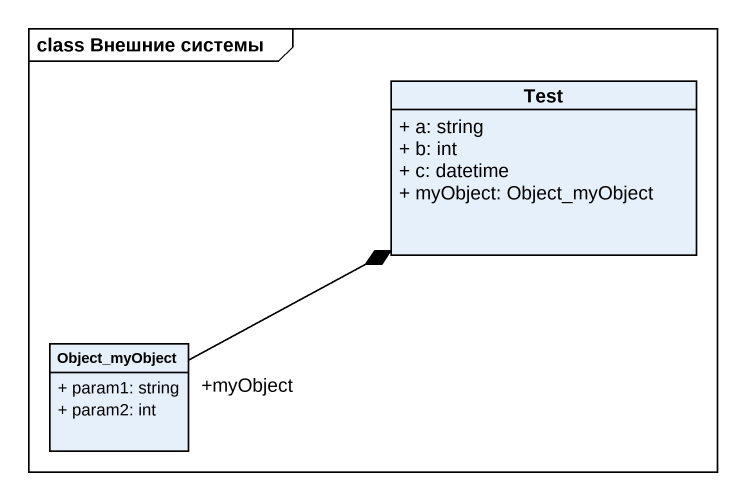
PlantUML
@startuml
mainframe class Внешние системы
hide circle
hide empty members
skinparam classAttributeIconSize 0
class Test {
  + a: string
  + b: int
  + c: datetime
  + myObject: Object_myObject
}
class Object_myObject {
  + param1: string
  + param2: int
}
Object_myObject "+myObject" -right-* Test
@enduml
